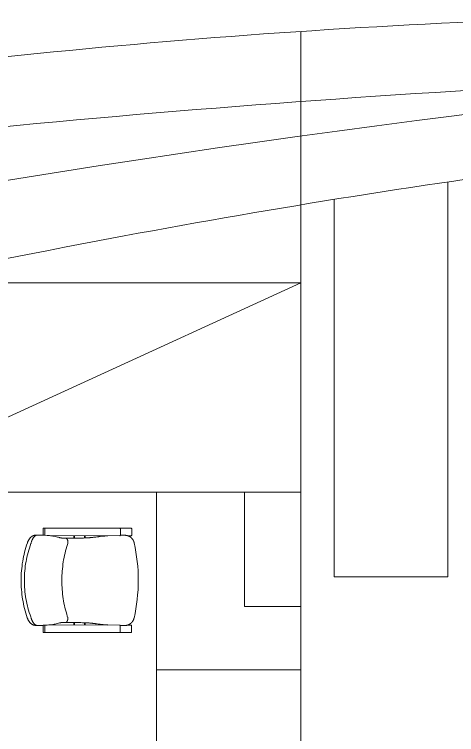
# Model space of a CAD drawing. Header units: inches. Extents: x -1413543 to -1222802, y -662286 to -549720.
# Drawn here: x -1389819 to -1387213, y -608905 to -604660 of the extents above; entities that cross this region are included whole.
import ezdxf

# ---------------------------------------------------------------- set-up
doc = ezdxf.new("R2010")
doc.units = ezdxf.units.IN
doc.header["$MEASUREMENT"] = 0
doc.linetypes.add('HIDDEN2', pattern=[4.7625, 3.175, -1.5875])
doc.layers.get('0').update_dxf_attribs({"color": 1, "lineweight": 20})

# ---------------------------------------------------------------- blocks, each defined once
blk = doc.blocks.new('SCHAIR')
at = {"color": 0}
for p, q in [((86190.1, -10565.1), (86177.9, -10567.4)), ((86202.5, -10563), (86190.1, -10565.1)), ((86215, -10561.1), (86202.5, -10563)), ((86227.5, -10559.5), (86215, -10561.1)), ((86240, -10558.2), (86227.5, -10559.5)), ((86252.6, -10557.1), (86240, -10558.2)), ((86265.1, -10556.3), (86252.6, -10557.1)), ((86277.7, -10555.8), (86265.1, -10556.3)), ((86289.2, -10555.5), (86277.7, -10555.8)), ((86300.8, -10555.5), (86289.2, -10555.5)), ((86313.4, -10555.7), (86300.8, -10555.5)), ((86326, -10556.1), (86313.4, -10555.7)), ((86338.5, -10556.9), (86326, -10556.1)), ((86351.1, -10557.8), (86338.5, -10556.9)), ((86363.6, -10559.1), (86351.1, -10557.8)), ((86376.1, -10560.6), (86363.6, -10559.1)), ((86388.6, -10562.4), (86376.1, -10560.6)), ((86400.8, -10564.4), (86388.6, -10562.4)), ((86413, -10566.6), (86400.8, -10564.4)), ((86072.4, -10602.1), (86070.8, -10603.4)), ((86074, -10600.9), (86072.4, -10602.1)), ((86075.7, -10599.8), (86074, -10600.9)), ((86077.4, -10598.7), (86075.7, -10599.8)), ((86079.2, -10597.5), (86077.4, -10598.7)), ((86081.1, -10596.4), (86079.2, -10597.5)), ((86083, -10595.4), (86081.1, -10596.4)), ((86084.9, -10594.4), (86083, -10595.4)), ((86086.9, -10593.5), (86084.9, -10594.4)), ((86088.8, -10592.6), (86086.9, -10593.5)), ((86090.8, -10591.8), (86088.8, -10592.6)), ((86092.9, -10591.1), (86090.8, -10591.8)), ((86105, -10586.9), (86092.9, -10591.1)), ((86117.2, -10583), (86105, -10586.9)), ((86109.5, -10605.1), (86121.1, -10601.1)), ((86129.4, -10579.3), (86117.2, -10583)), ((86121.1, -10601.1), (86132.7, -10597.4)), ((86141.7, -10575.9), (86129.4, -10579.3)), ((86132.7, -10597.4), (86144.5, -10593.9)), ((86153.7, -10572.8), (86141.7, -10575.9)), ((86144.5, -10593.9), (86156.3, -10590.7)), ((86165.8, -10570), (86153.7, -10572.8)), ((86156.3, -10590.7), (86168.1, -10587.8)), ((86177.9, -10567.4), (86165.8, -10570)), ((86168.1, -10587.8), (86180, -10585.1)), ((86180, -10585.1), (86192, -10582.6)), ((86192, -10582.6), (86204.1, -10580.5)), ((86204.1, -10580.5), (86216.2, -10578.6)), ((86216.2, -10578.6), (86228.3, -10576.9)), ((86228.3, -10576.9), (86240.5, -10575.5)), ((86240.5, -10575.5), (86252.7, -10574.4)), ((86252.7, -10574.4), (86264.9, -10573.6)), ((86264.9, -10573.6), (86277.1, -10573)), ((86277.1, -10573), (86289.4, -10572.7)), ((86289.4, -10572.7), (86289.5, -10572.7)), ((86289.5, -10572.7), (86289.6, -10572.7)), ((86289.6, -10572.7), (86301.8, -10572.7)), ((86301.8, -10572.7), (86314.1, -10572.9)), ((86314.1, -10572.9), (86326.3, -10573.4)), ((86326.3, -10573.4), (86338.5, -10574.2)), ((86338.5, -10574.2), (86350.7, -10575.2)), ((86350.7, -10575.2), (86362.9, -10576.5)), ((86362.9, -10576.5), (86375.1, -10578.1)), ((86375.1, -10578.1), (86387.2, -10580)), ((86387.2, -10580), (86399.2, -10582.1)), ((86399.2, -10582.1), (86411.2, -10584.4)), ((86411.2, -10584.4), (86423.2, -10587)), ((86425.2, -10569.1), (86413, -10566.6)), ((86423.2, -10587), (86435, -10589.9)), ((86437.3, -10571.8), (86425.2, -10569.1)), ((86435, -10589.9), (86446.9, -10593.1)), ((86449.7, -10574.9), (86437.3, -10571.8)), ((86446.9, -10593.1), (86458.6, -10596.5)), ((86462, -10578.2), (86449.7, -10574.9)), ((86458.6, -10596.5), (86470.3, -10600.1)), ((86474.3, -10581.8), (86462, -10578.2)), ((86470.3, -10600.1), (86481.9, -10604)), ((86486.5, -10585.6), (86474.3, -10581.8)), ((86488.6, -10586.3), (86486.5, -10585.6)), ((86490.6, -10587.1), (86488.6, -10586.3)), ((86492.6, -10587.9), (86490.6, -10587.1)), ((86494.6, -10588.8), (86492.6, -10587.9)), ((86496.5, -10589.7), (86494.6, -10588.8)), ((86498.5, -10590.7), (86496.5, -10589.7)), ((86500.4, -10591.7), (86498.5, -10590.7)), ((86502.2, -10592.8), (86500.4, -10591.7)), ((86504, -10593.9), (86502.2, -10592.8)), ((86505.7, -10595), (86504, -10593.9)), ((86507.3, -10596.1), (86505.7, -10595)), ((86508.9, -10597.4), (86507.3, -10596.1)), ((86510.5, -10598.6), (86508.9, -10597.4)), ((86512.1, -10599.9), (86510.5, -10598.6)), ((86512.8, -10600.6), (86512.1, -10599.9)), ((86513.6, -10601.3), (86512.8, -10600.6)), ((86514.3, -10602), (86513.6, -10601.3)), ((86515, -10602.7), (86514.3, -10602)), ((86516.2, -10604), (86515, -10602.7)), ((86054.1, -10631.5), (86054, -10632.3)), ((86054, -10632.3), (86054, -10633)), ((86054, -10633), (86054, -10634.4)), ((86054, -10634.4), (86054.1, -10642)), ((86054.2, -10630.7), (86054.1, -10631.5)), ((86054.3, -10629.9), (86054.2, -10630.7)), ((86054.2, -10640.6), (86054.3, -10640.3)), ((86054.2, -10640.8), (86054.2, -10640.6)), ((86054.4, -10629.1), (86054.3, -10629.9)), ((86054.3, -10640), (86054.4, -10639.7)), ((86054.3, -10640.3), (86054.3, -10640)), ((86054.5, -10628.3), (86054.4, -10629.1)), ((86054.4, -10639.7), (86054.5, -10639.4)), ((86054.7, -10627.6), (86054.5, -10628.3)), ((86054.5, -10639.1), (86054.6, -10638.8)), ((86054.5, -10639.4), (86054.5, -10639.1)), ((86054.6, -10638.8), (86054.7, -10638.5)), ((86054.8, -10626.8), (86054.7, -10627.6)), ((86054.7, -10638.5), (86054.8, -10638.2)), ((86055, -10626), (86054.8, -10626.8)), ((86054.8, -10638.2), (86054.9, -10637.9)), ((86054.9, -10637.9), (86055, -10637.4)), ((86055.2, -10625.2), (86055, -10626)), ((86055, -10637.4), (86055.2, -10637)), ((86055.5, -10624.5), (86055.2, -10625.2)), ((86055.2, -10637), (86055.4, -10636.5)), ((86055.4, -10636.5), (86055.6, -10636)), ((86055.7, -10623.7), (86055.5, -10624.5)), ((86055.6, -10636), (86055.8, -10635.7)), ((86056, -10622.9), (86055.7, -10623.7)), ((86055.8, -10635.7), (86056, -10635.3)), ((86056.3, -10622.2), (86056, -10622.9)), ((86056, -10635.3), (86056.2, -10634.9)), ((86056.2, -10634.9), (86056.4, -10634.5)), ((86056.6, -10621.4), (86056.3, -10622.2)), ((86056.4, -10634.5), (86056.6, -10634.1)), ((86056.9, -10620.7), (86056.6, -10621.4)), ((86056.6, -10634.1), (86056.8, -10633.7)), ((86056.8, -10633.7), (86057.1, -10633.4)), ((86057.3, -10619.8), (86056.9, -10620.7)), ((86057.1, -10633.4), (86057.3, -10633)), ((86057.7, -10619.1), (86057.3, -10619.8)), ((86057.3, -10633), (86057.8, -10632.4)), ((86058.1, -10618.3), (86057.7, -10619.1)), ((86057.8, -10632.4), (86058.2, -10631.7)), ((86058.6, -10617.5), (86058.1, -10618.3)), ((86058.2, -10631.7), (86058.7, -10631.1)), ((86059, -10616.7), (86058.6, -10617.5)), ((86058.7, -10631.1), (86059.2, -10630.5)), ((86059.5, -10616), (86059, -10616.7)), ((86059.2, -10630.5), (86059.7, -10629.9)), ((86059.9, -10615.2), (86059.5, -10616)), ((86059.7, -10629.9), (86060.2, -10629.3)), ((86060.4, -10614.5), (86059.9, -10615.2)), ((86060.2, -10629.3), (86060.8, -10628.7)), ((86060.9, -10613.8), (86060.4, -10614.5)), ((86060.8, -10628.7), (86061.3, -10628.1)), ((86061.5, -10613), (86060.9, -10613.8)), ((86061.3, -10628.1), (86061.9, -10627.6)), ((86062, -10612.3), (86061.5, -10613)), ((86061.9, -10627.6), (86062.4, -10627)), ((86062.6, -10611.6), (86062, -10612.3)), ((86062.4, -10627), (86063.5, -10626)), ((86063.1, -10610.9), (86062.6, -10611.6)), ((86063.7, -10610.3), (86063.1, -10610.9)), ((86063.5, -10626), (86064.7, -10625)), ((86064.9, -10608.9), (86063.7, -10610.3)), ((86064.7, -10625), (86066, -10623.9)), ((86065.6, -10608.2), (86064.9, -10608.9)), ((86066.3, -10607.5), (86065.6, -10608.2)), ((86066, -10623.9), (86066.7, -10623.4)), ((86067, -10606.8), (86066.3, -10607.5)), ((86066.7, -10623.4), (86068.3, -10622.2)), ((86067.7, -10606.1), (86067, -10606.8)), ((86069.2, -10604.7), (86067.7, -10606.1)), ((86068.3, -10622.2), (86069.9, -10621.1)), ((86070.8, -10603.4), (86069.2, -10604.7)), ((86069.9, -10621.1), (86071.6, -10620)), ((86071.6, -10620), (86073.3, -10619)), ((86073.3, -10619), (86075.1, -10618)), ((86075.1, -10618), (86077, -10617)), ((86077, -10617), (86078.9, -10616)), ((86078.9, -10616), (86080.9, -10615.1)), ((86080.9, -10615.1), (86082.9, -10614.2)), ((86082.9, -10614.2), (86085, -10613.4)), ((86085, -10613.4), (86087.1, -10612.6)), ((86087.1, -10612.6), (86089.2, -10611.8)), ((86089.2, -10611.8), (86091.4, -10611.1)), ((86091.4, -10611.1), (86093.6, -10610.5)), ((86093.6, -10610.5), (86095.8, -10609.8)), ((86095.8, -10609.8), (86098, -10609.3)), ((86098, -10609.3), (86109.5, -10605.1)), ((86481.9, -10604), (86484.1, -10604.5)), ((86484.1, -10604.5), (86486.3, -10605)), ((86486.3, -10605), (86488.6, -10605.6)), ((86488.6, -10605.6), (86490.7, -10606.3)), ((86490.7, -10606.3), (86492.9, -10607)), ((86492.9, -10607), (86495, -10607.7)), ((86495, -10607.7), (86497.1, -10608.5)), ((86497.1, -10608.5), (86499.2, -10609.3)), ((86499.2, -10609.3), (86501.1, -10610.2)), ((86501.1, -10610.2), (86503.1, -10611.1)), ((86503.1, -10611.1), (86505, -10612)), ((86505, -10612), (86506.8, -10613)), ((86506.8, -10613), (86508.6, -10614)), ((86508.6, -10614), (86510.3, -10615)), ((86510.3, -10615), (86512, -10616.1)), ((86512, -10616.1), (86513.5, -10617.2)), ((86513.5, -10617.2), (86514.3, -10617.8)), ((86514.3, -10617.8), (86515.6, -10618.7)), ((86515.6, -10618.7), (86516.8, -10619.7)), ((86516.8, -10604.7), (86516.2, -10604)), ((86517.4, -10605.4), (86516.8, -10604.7)), ((86516.8, -10619.7), (86518, -10620.7)), ((86518, -10606), (86517.4, -10605.4)), ((86518.5, -10606.7), (86518, -10606)), ((86518, -10620.7), (86518.5, -10621.3)), ((86519.1, -10607.4), (86518.5, -10606.7)), ((86518.5, -10621.3), (86519.1, -10621.8)), ((86519.6, -10608.1), (86519.1, -10607.4)), ((86519.1, -10621.8), (86519.7, -10622.4)), ((86520.1, -10608.9), (86519.6, -10608.1)), ((86519.7, -10622.4), (86520.2, -10622.9)), ((86520.6, -10609.6), (86520.1, -10608.9)), ((86520.2, -10622.9), (86520.8, -10623.5)), ((86521.1, -10610.3), (86520.6, -10609.6)), ((86520.8, -10623.5), (86521.3, -10624.1)), ((86521.6, -10611.1), (86521.1, -10610.3)), ((86521.3, -10624.1), (86521.8, -10624.7)), ((86522, -10611.9), (86521.6, -10611.1)), ((86521.8, -10624.7), (86522.3, -10625.3)), ((86522.4, -10612.6), (86522, -10611.9)), ((86522.3, -10625.3), (86522.8, -10625.9)), ((86522.9, -10613.4), (86522.4, -10612.6)), ((86522.8, -10625.9), (86523.2, -10626.5)), ((86523.3, -10614.2), (86522.9, -10613.4)), ((86523.2, -10626.5), (86523.5, -10626.9)), ((86523.6, -10615), (86523.3, -10614.2)), ((86523.5, -10626.9), (86523.7, -10627.3)), ((86523.9, -10615.7), (86523.6, -10615)), ((86523.7, -10627.3), (86524, -10627.7)), ((86524.2, -10616.4), (86523.9, -10615.7)), ((86524, -10627.7), (86524.2, -10628.1)), ((86524.5, -10617.2), (86524.2, -10616.4)), ((86524.2, -10628.1), (86524.4, -10628.4)), ((86524.4, -10628.4), (86524.6, -10628.8)), ((86524.8, -10618), (86524.5, -10617.2)), ((86524.6, -10628.8), (86524.8, -10629.2)), ((86525.1, -10618.7), (86524.8, -10618)), ((86524.8, -10629.2), (86525, -10629.6)), ((86525, -10629.6), (86525.2, -10630)), ((86525.3, -10619.5), (86525.1, -10618.7)), ((86525.2, -10630), (86525.4, -10630.5)), ((86525.5, -10620.3), (86525.3, -10619.5)), ((86525.4, -10630.5), (86525.6, -10630.9)), ((86525.7, -10621.1), (86525.5, -10620.3)), ((86525.6, -10630.9), (86525.8, -10631.4)), ((86525.9, -10621.8), (86525.7, -10621.1)), ((86525.8, -10631.4), (86525.9, -10631.7)), ((86526.1, -10622.6), (86525.9, -10621.8)), ((86525.9, -10631.7), (86526, -10632)), ((86526, -10632), (86526.1, -10632.3)), ((86526.2, -10623.4), (86526.1, -10622.6)), ((86526.1, -10632.3), (86526.2, -10632.6)), ((86526.3, -10624.2), (86526.2, -10623.4)), ((86526.2, -10632.6), (86526.3, -10632.9)), ((86526.4, -10624.9), (86526.3, -10624.2)), ((86526.3, -10632.9), (86526.3, -10633.2)), ((86526.3, -10633.2), (86526.4, -10633.4)), ((86526.5, -10625.7), (86526.4, -10624.9)), ((86526.4, -10633.4), (86526.5, -10633.7)), ((86526.6, -10626.5), (86526.5, -10625.7)), ((86526.5, -10633.7), (86526.5, -10634)), ((86526.5, -10634), (86526.6, -10634.3)), ((86526.6, -10627.8), (86526.6, -10626.5)), ((86526.7, -10635.5), (86526.6, -10627.8)), ((86526.6, -10634.3), (86526.6, -10634.6)), ((86526.6, -10634.6), (86526.6, -10634.9)), ((86526.6, -10634.9), (86526.7, -10635.2)), ((86526.7, -10635.2), (86526.7, -10635.5)), ((86526.7, -10636.1), (86526.7, -10635.5)), ((86526.7, -10635.5), (86526.7, -10635.8)), ((86526.7, -10635.8), (86526.7, -10636.1)), ((86526.7, -10637), (86526.7, -10636.1)), ((86526.9, -10649.5), (86526.7, -10637)), ((86024, -11135.9), (86017.7, -10677.6)), ((86020.6, -10674.6), (86054, -10674.1)), ((86054.1, -10641.4), (86054.2, -10641.1)), ((86054.1, -10641.7), (86054.1, -10641.4)), ((86054.1, -10642), (86054.1, -10641.7)), ((86054.1, -10642), (86054.1, -10642.6)), ((86054.1, -10642.3), (86054.1, -10642)), ((86054.1, -10642.6), (86054.1, -10642.3)), ((86054.1, -10642.6), (86054.1, -10643.5)), ((86054.1, -10643.5), (86054.3, -10656)), ((86054.2, -10641.1), (86054.2, -10640.8)), ((86054.3, -10656), (86054.3, -10657)), ((86054.3, -10657), (86054.8, -10674.2)), ((86054.8, -10674.2), (86055, -10677.2)), ((86055, -10677.2), (86055.1, -10679)), ((86526.5, -10678.5), (86526.6, -10677.2)), ((86526.6, -10676.7), (86526.7, -10674.9)), ((86526.6, -10677.2), (86526.6, -10676.7)), ((86526.7, -10672.5), (86526.8, -10670.7)), ((86526.7, -10674), (86526.7, -10672.5)), ((86526.7, -10674.9), (86526.7, -10674)), ((86526.8, -10667.7), (86526.9, -10650.5)), ((86526.8, -10670.7), (86526.8, -10667.7)), ((86526.9, -10650.5), (86526.9, -10649.5)), ((86561.1, -10667.1), (86527.6, -10667.6)), ((86561.2, -10676), (86527.8, -10676.4)), ((86570.4, -11128.3), (86564.1, -10670)), ((86020.7, -10683.4), (86054.2, -10683)), ((86055.1, -10679), (86055.2, -10680.6)), ((86055.2, -10680.6), (86055.2, -10681.4)), ((86055.2, -10681.4), (86055.3, -10683.2)), ((86055.3, -10683.2), (86055.3, -10683.7)), ((86055.3, -10683.7), (86055.4, -10685)), ((86055.4, -10685), (86056.2, -10695)), ((86056.2, -10695), (86057.2, -10704.8)), ((86057.2, -10704.8), (86058.1, -10712.6)), ((86057.4, -10707.1), (86062.5, -11075.3)), ((86058.1, -10712.6), (86059, -10719)), ((86523.1, -10718.9), (86523.9, -10712.6)), ((86523.9, -10712.6), (86524.6, -10706.2)), ((86524.6, -10706.2), (86525.4, -10698.3)), ((86525.1, -10700.7), (86530.2, -11068.8)), ((86525.4, -10698.3), (86526.1, -10688.5)), ((86526.1, -10688.5), (86526.5, -10678.5)), ((86059, -10719), (86060, -10725.3)), ((86060, -10725.3), (86061.2, -10731.6)), ((86061.2, -10731.6), (86062.5, -10737.9)), ((86062.5, -10737.9), (86063.8, -10743.6)), ((86063.8, -10743.6), (86065.2, -10749.2)), ((86065.2, -10749.2), (86066.8, -10754.7)), ((86515.4, -10754.5), (86515.7, -10753.7)), ((86515.7, -10753.7), (86517.1, -10748.5)), ((86517.1, -10748.5), (86518.5, -10743)), ((86518.5, -10743), (86519.8, -10737.3)), ((86519.8, -10737.3), (86521, -10731.6)), ((86521, -10731.6), (86522.1, -10725.3)), ((86522.1, -10725.3), (86523.1, -10718.9)), ((86066.8, -10754.7), (86068.4, -10759.9)), ((86068.4, -10759.9), (86068.6, -10760.7)), ((86068.6, -10760.7), (86068.9, -10761.4)), ((86068.9, -10761.4), (86069.1, -10762.2)), ((86069.1, -10762.2), (86069.3, -10763)), ((86069.3, -10763), (86069.5, -10763.8)), ((86069.5, -10763.8), (86069.7, -10764.6)), ((86069.7, -10764.6), (86069.9, -10765.4)), ((86069.9, -10765.4), (86070, -10766.2)), ((86070, -10766.2), (86070.1, -10767)), ((86070.1, -10767), (86070.3, -10767.8)), ((86070.3, -10767.8), (86070.4, -10768.6)), ((86070.4, -10768.6), (86070.5, -10769.5)), ((86070.5, -10769.5), (86070.5, -10770.3)), ((86070.5, -10770.3), (86070.6, -10771.1)), ((86070.6, -10771.1), (86070.6, -10771.9)), ((86070.6, -10771.9), (86070.7, -10772.7)), ((86070.7, -10772.7), (86071.7, -10845.8)), ((86070.9, -10790), (86070.9, -10789.5)), ((86071, -10790.6), (86070.9, -10790)), ((86071.1, -10790.9), (86071, -10790.6)), ((86071.2, -10791.4), (86071.1, -10790.9)), ((86071.3, -10791.8), (86071.2, -10791.4)), ((86138.3, -10790.4), (86127, -10793.6)), ((86149.7, -10787.4), (86138.3, -10790.4)), ((86161.2, -10784.7), (86149.7, -10787.4)), ((86172.8, -10782.1), (86161.2, -10784.7)), ((86184.4, -10779.8), (86172.8, -10782.1)), ((86196.1, -10777.7), (86184.4, -10779.8)), ((86207.9, -10775.8), (86196.1, -10777.7)), ((86219.7, -10774.2), (86207.9, -10775.8)), ((86231.6, -10772.8), (86219.7, -10774.2)), ((86243.5, -10771.6), (86231.6, -10772.8)), ((86255.4, -10770.6), (86243.5, -10771.6)), ((86267.3, -10769.8), (86255.4, -10770.6)), ((86279.2, -10769.3), (86267.3, -10769.8)), ((86291.2, -10769), (86279.2, -10769.3)), ((86292.2, -10769), (86291.2, -10769)), ((86293.2, -10769), (86292.2, -10769)), ((86305.2, -10769), (86293.2, -10769)), ((86317.1, -10769.2), (86305.2, -10769)), ((86329.1, -10769.6), (86317.1, -10769.2)), ((86341, -10770.2), (86329.1, -10769.6)), ((86352.9, -10771.1), (86341, -10770.2)), ((86364.8, -10772.2), (86352.9, -10771.1)), ((86376.7, -10773.5), (86364.8, -10772.2)), ((86388.5, -10775.1), (86376.7, -10773.5)), ((86400.2, -10776.8), (86388.5, -10775.1)), ((86411.9, -10778.8), (86400.2, -10776.8)), ((86423.6, -10781), (86411.9, -10778.8)), ((86435.2, -10783.5), (86423.6, -10781)), ((86446.6, -10786.1), (86435.2, -10783.5)), ((86458, -10789), (86446.6, -10786.1)), ((86469.3, -10792.1), (86458, -10789)), ((86510.3, -10791.3), (86510, -10791.6)), ((86510.6, -10791), (86510.3, -10791.3)), ((86510.9, -10790.7), (86510.6, -10791)), ((86511.2, -10790.4), (86510.9, -10790.7)), ((86511.4, -10790.1), (86511.2, -10790.4)), ((86511.6, -10789.8), (86511.4, -10790.1)), ((86511.8, -10789.5), (86511.6, -10789.8)), ((86512, -10789.2), (86511.8, -10789.5)), ((86512.2, -10788.9), (86512, -10789.2)), ((86512.4, -10788.6), (86512.2, -10788.9)), ((86512.6, -10788.3), (86512.4, -10788.6)), ((86512.8, -10787.9), (86512.6, -10788.3)), ((86512.9, -10787.6), (86512.8, -10787.9)), ((86513.1, -10787.3), (86512.9, -10787.6)), ((86513.2, -10787), (86513.1, -10787.3)), ((86513.3, -10786.7), (86513.2, -10787)), ((86513.5, -10786.3), (86513.3, -10786.7)), ((86513.6, -10786), (86513.5, -10786.3)), ((86513.7, -10785.7), (86513.6, -10786)), ((86513.8, -10784.8), (86513.7, -10785.3)), ((86513.7, -10785.3), (86513.7, -10785.7)), ((86513.8, -10764.2), (86513.9, -10763.3)), ((86513.8, -10765), (86513.8, -10764.2)), ((86513.8, -10765.8), (86513.8, -10765)), ((86513.8, -10766.6), (86513.8, -10765.8)), ((86514.8, -10839.7), (86513.8, -10766.6)), ((86513.9, -10784.5), (86513.8, -10784.8)), ((86513.9, -10762.5), (86514, -10761.7)), ((86513.9, -10763.3), (86513.9, -10762.5)), ((86514, -10783.4), (86513.9, -10783.9)), ((86513.9, -10783.9), (86513.9, -10784.5)), ((86514, -10761.7), (86514.1, -10760.9)), ((86514.1, -10760.9), (86514.2, -10760.1)), ((86514.2, -10760.1), (86514.3, -10759.3)), ((86514.3, -10759.3), (86514.5, -10758.5)), ((86514.5, -10758.5), (86514.6, -10757.7)), ((86514.6, -10757.7), (86514.8, -10756.9)), ((86514.8, -10756.9), (86515, -10756.1)), ((86515, -10756.1), (86515.2, -10755.3)), ((86515.2, -10755.3), (86515.4, -10754.5)), ((86071.4, -10792.1), (86071.3, -10791.8)), ((86071.5, -10792.4), (86071.4, -10792.1)), ((86071.6, -10792.8), (86071.5, -10792.4)), ((86071.7, -10793.1), (86071.6, -10792.8)), ((86071.9, -10793.4), (86071.7, -10793.1)), ((86072, -10793.7), (86071.9, -10793.4)), ((86072.2, -10794), (86072, -10793.7)), ((86072.4, -10794.3), (86072.2, -10794)), ((86072.6, -10794.6), (86072.4, -10794.3)), ((86072.8, -10794.9), (86072.6, -10794.6)), ((86073, -10795.2), (86072.8, -10794.9)), ((86073.2, -10795.5), (86073, -10795.2)), ((86073.4, -10795.8), (86073.2, -10795.5)), ((86073.7, -10796.1), (86073.4, -10795.8)), ((86073.9, -10796.4), (86073.7, -10796.1)), ((86074.2, -10796.7), (86073.9, -10796.4)), ((86074.5, -10797), (86074.2, -10796.7)), ((86074.8, -10797.3), (86074.5, -10797)), ((86075.1, -10797.6), (86074.8, -10797.3)), ((86075.4, -10797.8), (86075.1, -10797.6)), ((86075.7, -10798.1), (86075.4, -10797.8)), ((86076, -10798.4), (86075.7, -10798.1)), ((86076.4, -10798.6), (86076, -10798.4)), ((86076.7, -10798.9), (86076.4, -10798.6)), ((86077, -10799.1), (86076.7, -10798.9)), ((86077.4, -10799.3), (86077, -10799.1)), ((86077.7, -10799.5), (86077.4, -10799.3)), ((86078.1, -10799.8), (86077.7, -10799.5)), ((86078.4, -10800), (86078.1, -10799.8)), ((86078.8, -10800.2), (86078.4, -10800)), ((86079.2, -10800.4), (86078.8, -10800.2)), ((86079.6, -10800.6), (86079.2, -10800.4)), ((86080, -10800.8), (86079.6, -10800.6)), ((86080.4, -10801), (86080, -10800.8)), ((86080.9, -10801.2), (86080.4, -10801)), ((86081.3, -10801.3), (86080.9, -10801.2)), ((86081.7, -10801.5), (86081.3, -10801.3)), ((86082.2, -10801.7), (86081.7, -10801.5)), ((86082.6, -10801.8), (86082.2, -10801.7)), ((86083.5, -10802.1), (86082.6, -10801.8)), ((86084.4, -10802.3), (86083.5, -10802.1)), ((86085.3, -10802.6), (86084.4, -10802.3)), ((86086.3, -10802.8), (86085.3, -10802.6)), ((86087.2, -10802.9), (86086.3, -10802.8)), ((86088.2, -10803.1), (86087.2, -10802.9)), ((86089.2, -10803.2), (86088.2, -10803.1)), ((86090.2, -10803.3), (86089.2, -10803.2)), ((86091.2, -10803.3), (86090.2, -10803.3)), ((86092.2, -10803.3), (86091.2, -10803.3)), ((86093.2, -10803.3), (86092.2, -10803.3)), ((86094.2, -10803.3), (86093.2, -10803.3)), ((86094.9, -10803.2), (86094.2, -10803.3)), ((86095.6, -10803.1), (86094.9, -10803.2)), ((86096.3, -10803.1), (86095.6, -10803.1)), ((86096.8, -10803), (86096.3, -10803.1)), ((86097.3, -10802.9), (86096.8, -10803)), ((86097.8, -10802.8), (86097.3, -10802.9)), ((86098.3, -10802.7), (86097.8, -10802.8)), ((86098.8, -10802.5), (86098.3, -10802.7)), ((86099.3, -10802.4), (86098.8, -10802.5)), ((86099.8, -10802.3), (86099.3, -10802.4)), ((86100.3, -10802.1), (86099.8, -10802.3)), ((86104.7, -10800.6), (86100.3, -10802.1)), ((86115.8, -10797), (86104.7, -10800.6)), ((86127, -10793.6), (86115.8, -10797)), ((86480.5, -10795.4), (86469.3, -10792.1)), ((86485, -10796.8), (86480.5, -10795.4)), ((86485.4, -10796.9), (86485, -10796.8)), ((86485.9, -10797.1), (86485.4, -10796.9)), ((86486.4, -10797.2), (86485.9, -10797.1)), ((86486.9, -10797.3), (86486.4, -10797.2)), ((86487.4, -10797.4), (86486.9, -10797.3)), ((86487.9, -10797.5), (86487.4, -10797.4)), ((86488.4, -10797.6), (86487.9, -10797.5)), ((86488.9, -10797.6), (86488.4, -10797.6)), ((86489.6, -10797.7), (86488.9, -10797.6)), ((86490.4, -10797.8), (86489.6, -10797.7)), ((86491.1, -10797.8), (86490.4, -10797.8)), ((86492.1, -10797.8), (86491.1, -10797.8)), ((86493.1, -10797.8), (86492.1, -10797.8)), ((86494.1, -10797.7), (86493.1, -10797.8)), ((86495.1, -10797.7), (86494.1, -10797.7)), ((86496, -10797.6), (86495.1, -10797.7)), ((86497, -10797.4), (86496, -10797.6)), ((86498, -10797.3), (86497, -10797.4)), ((86499, -10797.1), (86498, -10797.3)), ((86499.9, -10796.8), (86499, -10797.1)), ((86500.8, -10796.6), (86499.9, -10796.8)), ((86501.7, -10796.3), (86500.8, -10796.6)), ((86502.6, -10796), (86501.7, -10796.3)), ((86503, -10795.9), (86502.6, -10796)), ((86503.5, -10795.7), (86503, -10795.9)), ((86503.9, -10795.5), (86503.5, -10795.7)), ((86504.3, -10795.3), (86503.9, -10795.5)), ((86504.7, -10795.1), (86504.3, -10795.3)), ((86505.2, -10794.9), (86504.7, -10795.1)), ((86505.6, -10794.7), (86505.2, -10794.9)), ((86506, -10794.5), (86505.6, -10794.7)), ((86506.4, -10794.3), (86506, -10794.5)), ((86506.7, -10794.1), (86506.4, -10794.3)), ((86507.1, -10793.8), (86506.7, -10794.1)), ((86507.4, -10793.6), (86507.1, -10793.8)), ((86507.8, -10793.4), (86507.4, -10793.6)), ((86508.1, -10793.1), (86507.8, -10793.4)), ((86508.4, -10792.9), (86508.1, -10793.1)), ((86508.8, -10792.6), (86508.4, -10792.9)), ((86509.1, -10792.4), (86508.8, -10792.6)), ((86509.4, -10792.1), (86509.1, -10792.4)), ((86509.7, -10791.8), (86509.4, -10792.1)), ((86510, -10791.6), (86509.7, -10791.8)), ((86526.9, -10828.7), (86514.6, -10828.9)), ((86059.2, -10835.2), (86071.5, -10835)), ((86059.2, -10838.1), (86071.6, -10838)), ((86071.7, -10845.8), (86072, -10869.9)), ((86527, -10831.7), (86514.7, -10831.8)), ((86515.1, -10863.7), (86514.8, -10839.7)), ((86515.1, -10863.9), (86515.1, -10863.7)), ((86515.1, -10865), (86515.1, -10863.9)), ((86515.4, -10875.1), (86515.1, -10865)), ((86060, -10891.3), (86071.9, -10891.1)), ((86060, -10894.2), (86071.8, -10894.1)), ((86071.5, -10903.6), (86071.4, -10904.8)), ((86071.6, -10899.8), (86071.5, -10903.6)), ((86071.7, -10898.7), (86071.6, -10899.8)), ((86071.8, -10894.9), (86071.7, -10898.7)), ((86071.9, -10889.9), (86071.8, -10894.1)), ((86071.8, -10894.1), (86071.8, -10894.9)), ((86072, -10885.8), (86071.9, -10889.3)), ((86071.9, -10889.3), (86071.9, -10889.9)), ((86072, -10869.9), (86072, -10870.1)), ((86072, -10870.1), (86072, -10871.1)), ((86072, -10871.1), (86072, -10881.3)), ((86072, -10881.3), (86072, -10885.7)), ((86072, -10885.7), (86072, -10885.8)), ((86515.5, -10879.6), (86515.4, -10875.1)), ((86515.5, -10879.7), (86515.5, -10879.6)), ((86515.7, -10883.2), (86515.5, -10879.7)), ((86515.7, -10883.8), (86515.7, -10883.2)), ((86515.9, -10887.9), (86515.7, -10883.8)), ((86527.7, -10884.8), (86515.8, -10885)), ((86527.7, -10887.8), (86515.9, -10887.9)), ((86516, -10888.7), (86515.9, -10887.9)), ((86516.2, -10892.5), (86516, -10888.7)), ((86516.3, -10893.7), (86516.2, -10892.5)), ((86516.5, -10897.5), (86516.3, -10893.7)), ((86516.6, -10898.6), (86516.5, -10897.5)), ((86516.9, -10902.4), (86516.6, -10898.6)), ((86517, -10903.6), (86516.9, -10902.4)), ((86517.3, -10907.3), (86517, -10903.6)), ((86068.4, -10942.2), (86068.1, -10944.4)), ((86068.7, -10939.4), (86068.4, -10942.2)), ((86068.9, -10937.5), (86068.7, -10939.4)), ((86069.2, -10934.5), (86068.9, -10937.5)), ((86069.4, -10932.7), (86069.2, -10934.5)), ((86069.7, -10929.5), (86069.4, -10932.7)), ((86069.8, -10927.9), (86069.7, -10929.5)), ((86070.1, -10924.6), (86069.8, -10927.9)), ((86070.3, -10923.1), (86070.1, -10924.6)), ((86070.5, -10919.6), (86070.3, -10923.1)), ((86070.6, -10918.3), (86070.5, -10919.6)), ((86070.9, -10914.7), (86070.6, -10918.3)), ((86071.2, -10909.7), (86070.9, -10913.4)), ((86070.9, -10913.4), (86070.9, -10914.7)), ((86071.4, -10904.8), (86071.2, -10908.6)), ((86071.2, -10908.6), (86071.2, -10909.7)), ((86517.5, -10908.5), (86517.3, -10907.3)), ((86517.8, -10912.1), (86517.5, -10908.5)), ((86517.9, -10913.5), (86517.8, -10912.1)), ((86518.3, -10916.9), (86517.9, -10913.5)), ((86518.5, -10918.4), (86518.3, -10916.9)), ((86518.8, -10921.7), (86518.5, -10918.4)), ((86519, -10923.3), (86518.8, -10921.7)), ((86519.4, -10926.5), (86519, -10923.3)), ((86519.6, -10928.3), (86519.4, -10926.5)), ((86520, -10931.2), (86519.6, -10928.3)), ((86520.3, -10933.2), (86520, -10931.2)), ((86520.7, -10936), (86520.3, -10933.2)), ((86521, -10938.1), (86520.7, -10936)), ((86521.3, -10940.5), (86521, -10938.1)), ((86521.7, -10942.8), (86521.3, -10940.5)), ((86064.3, -10979.2), (86064.1, -10981.1)), ((86064.8, -10973.1), (86064.3, -10979.2)), ((86065.1, -10971.1), (86064.8, -10973.1)), ((86065.7, -10965.2), (86065.1, -10971.1)), ((86065.9, -10963), (86065.7, -10965.2)), ((86066.6, -10957.2), (86065.9, -10963)), ((86066.9, -10954.9), (86066.6, -10957.2)), ((86067.6, -10949.1), (86066.9, -10954.9)), ((86067.9, -10946.8), (86067.6, -10949.1)), ((86068.1, -10944.4), (86067.9, -10946.8)), ((86522.6, -10948.6), (86521.7, -10942.8)), ((86522.9, -10950.9), (86522.6, -10948.6)), ((86523.7, -10956.7), (86522.9, -10950.9)), ((86524, -10958.9), (86523.7, -10956.7)), ((86524.8, -10964.7), (86524, -10958.9)), ((86525.1, -10966.8), (86524.8, -10964.7)), ((86525.8, -10972.8), (86525.1, -10966.8)), ((86526.1, -10974.7), (86525.8, -10972.8)), ((86526.8, -10981.2), (86526.1, -10974.7)), ((86528.9, -10975.9), (86526.2, -10975.9)), ((86529, -10978.8), (86526.6, -10978.8)), ((86061.2, -10982.3), (86064, -10982.3)), ((86061.3, -10985.3), (86063.7, -10985.2)), ((86061.5, -11000), (86062.5, -11000)), ((86061.5, -11003), (86062.3, -11003)), ((86061.7, -11012.9), (86061.8, -11011.5)), ((86062.2, -11005.1), (86061.8, -11011.5)), ((86062.3, -11003), (86062.2, -11005.1)), ((86062.7, -10997.1), (86062.3, -11003)), ((86062.9, -10995.6), (86062.7, -10997.1)), ((86063.4, -10989.1), (86062.9, -10995.6)), ((86063.5, -10987.6), (86063.4, -10989.1)), ((86064.1, -10981.1), (86063.5, -10987.6)), ((86527, -10982.7), (86526.8, -10981.2)), ((86527.7, -10989.2), (86527, -10982.7)), ((86527.9, -10990.7), (86527.7, -10989.2)), ((86528.4, -10996.5), (86527.9, -10990.7)), ((86529.2, -10993.6), (86528.1, -10993.6)), ((86529.2, -10996.5), (86528.4, -10996.5)), ((86528.6, -10998.7), (86528.4, -10996.5)), ((86529.2, -11005), (86528.6, -10998.7)), ((86529.4, -11006.5), (86529.2, -11005)), ((86059.6, -11078.3), (86026.1, -11078.8)), ((86060.1, -11078.7), (86060.2, -11082)), ((86060.2, -11082), (86060.4, -11101.2)), ((86062.5, -11075.3), (86062.5, -11075.3)), ((86530.2, -11068.8), (86530.2, -11068.9)), ((86532.7, -11072.2), (86532.7, -11071.7)), ((86532.8, -11075.5), (86532.7, -11072.2)), ((86533, -11094.7), (86532.8, -11075.5)), ((86533.2, -11071.8), (86566.7, -11071.3)), ((86060.4, -11101.2), (86060.5, -11103.3)), ((86060.5, -11103.3), (86060.5, -11104.3)), ((86060.5, -11104.3), (86060.6, -11105.3)), ((86060.6, -11105.3), (86060.7, -11106.3)), ((86060.7, -11106.3), (86060.8, -11107.3)), ((86060.8, -11107.3), (86060.9, -11108.3)), ((86060.9, -11108.3), (86061.1, -11109.3)), ((86061.1, -11109.3), (86061.2, -11110.3)), ((86061.2, -11110.3), (86061.4, -11111.3)), ((86061.4, -11111.3), (86061.6, -11112.3)), ((86061.6, -11112.3), (86061.9, -11113.3)), ((86061.9, -11113.3), (86062.1, -11114.3)), ((86062.1, -11114.3), (86062.4, -11115.2)), ((86062.4, -11115.2), (86062.7, -11116.2)), ((86062.7, -11116.2), (86063, -11117.2)), ((86063, -11117.2), (86063.3, -11118.1)), ((86063.1, -11117.5), (86063.4, -11135.3)), ((86063.3, -11118.1), (86063.7, -11119.1)), ((86063.7, -11119.1), (86064.1, -11120)), ((86064.1, -11120), (86064.5, -11121)), ((86064.5, -11121), (86064.9, -11121.9)), ((86064.9, -11121.9), (86065.3, -11122.9)), ((86065.3, -11122.9), (86065.8, -11123.8)), ((86065.8, -11123.8), (86066.2, -11124.7)), ((86066.2, -11124.7), (86066.7, -11125.6)), ((86066.7, -11125.6), (86067.3, -11126.5)), ((86067.3, -11126.5), (86067.8, -11127.4)), ((86067.8, -11127.4), (86068.3, -11128.3)), ((86068.3, -11128.3), (86068.9, -11129.1)), ((86068.9, -11129.1), (86069.5, -11130)), ((86069.5, -11130), (86070.1, -11130.8)), ((86070.1, -11130.8), (86070.7, -11131.6)), ((86518.2, -11131.6), (86519, -11130.9)), ((86519, -11130.9), (86519.7, -11130.1)), ((86519.7, -11130.1), (86520.4, -11129.4)), ((86520.4, -11129.4), (86521, -11128.6)), ((86521, -11128.6), (86521.7, -11127.8)), ((86521.7, -11127.8), (86522.3, -11127)), ((86522.3, -11127), (86523, -11126.2)), ((86523, -11126.2), (86523.6, -11125.4)), ((86523.6, -11125.4), (86524.2, -11124.5)), ((86524.2, -11124.5), (86524.8, -11123.7)), ((86524.8, -11123.7), (86525.3, -11122.8)), ((86525.3, -11122.8), (86525.9, -11121.9)), ((86525.9, -11121.9), (86526.4, -11121.1)), ((86526.4, -11121.1), (86526.9, -11120.2)), ((86526.9, -11120.2), (86527.4, -11119.2)), ((86527.4, -11119.2), (86527.9, -11118.3)), ((86527.9, -11118.3), (86528.3, -11117.4)), ((86528.3, -11117.4), (86528.7, -11116.5)), ((86528.7, -11116.5), (86529.2, -11115.5)), ((86529.2, -11115.5), (86529.6, -11114.6)), ((86529.6, -11114.6), (86529.9, -11113.6)), ((86529.9, -11113.6), (86530.3, -11112.6)), ((86530.3, -11112.6), (86530.6, -11111.7)), ((86530.6, -11111.7), (86530.9, -11110.7)), ((86530.8, -11111), (86531.1, -11128.9)), ((86530.9, -11110.7), (86531.2, -11109.7)), ((86531.2, -11109.7), (86531.5, -11108.8)), ((86531.5, -11108.8), (86531.7, -11107.8)), ((86531.7, -11107.8), (86531.9, -11106.8)), ((86531.9, -11106.8), (86532.1, -11105.8)), ((86532.1, -11105.8), (86532.3, -11104.8)), ((86532.3, -11104.8), (86532.5, -11103.8)), ((86532.5, -11103.8), (86532.6, -11102.8)), ((86532.6, -11102.8), (86532.8, -11101.8)), ((86532.8, -11101.8), (86532.9, -11100.8)), ((86532.9, -11099.8), (86533, -11098.8)), ((86532.9, -11100.8), (86532.9, -11099.8)), ((86533.1, -11096.8), (86533, -11094.7)), ((86533, -11097.8), (86533.1, -11096.8)), ((86533, -11098.8), (86533, -11097.8)), ((86060.4, -11138.3), (86027, -11138.8)), ((86070.7, -11131.6), (86071.4, -11132.5)), ((86071.4, -11132.5), (86072, -11133.3)), ((86072, -11133.3), (86072.7, -11134)), ((86072.7, -11134), (86073.4, -11134.8)), ((86073.4, -11134.8), (86074.1, -11135.5)), ((86074.1, -11135.5), (86074.8, -11136.3)), ((86074.8, -11136.3), (86075.5, -11137)), ((86075.5, -11137), (86076.2, -11137.7)), ((86076.2, -11137.7), (86077, -11138.4)), ((86077, -11138.4), (86077.8, -11139.1)), ((86077.8, -11139.1), (86078.5, -11139.7)), ((86078.5, -11139.7), (86079.3, -11140.4)), ((86079.3, -11140.4), (86080.1, -11141)), ((86080.1, -11141), (86081, -11141.6)), ((86081, -11141.6), (86081.8, -11142.2)), ((86081.8, -11142.2), (86082.6, -11142.8)), ((86082.6, -11142.8), (86083.5, -11143.3)), ((86083.5, -11143.3), (86084.4, -11143.9)), ((86084.4, -11143.9), (86085.2, -11144.4)), ((86085.2, -11144.4), (86086.1, -11144.9)), ((86086.1, -11144.9), (86087, -11145.4)), ((86087, -11145.4), (86087.9, -11145.8)), ((86087.9, -11145.8), (86088.7, -11146.3)), ((86088.7, -11146.3), (86089.6, -11146.7)), ((86089.6, -11146.7), (86090.6, -11147.1)), ((86090.6, -11147.1), (86091.5, -11147.5)), ((86091.5, -11147.5), (86092.4, -11147.8)), ((86092.4, -11147.8), (86093.4, -11148.2)), ((86093.4, -11148.2), (86094.3, -11148.5)), ((86094.3, -11148.5), (86095.3, -11148.9)), ((86095.3, -11148.9), (86096.3, -11149.2)), ((86096.3, -11149.2), (86097.3, -11149.4)), ((86097.3, -11149.4), (86098.3, -11149.7)), ((86098.3, -11149.7), (86099.3, -11149.9)), ((86099.3, -11149.9), (86100.4, -11150.1)), ((86100.4, -11150.1), (86124.7, -11154.9)), ((86124.7, -11154.9), (86149.2, -11159)), ((86149.2, -11159), (86173.7, -11162.4)), ((86173.7, -11162.4), (86198.4, -11165.2)), ((86198.4, -11165.2), (86223.1, -11167.3)), ((86223.1, -11167.3), (86247.9, -11168.7)), ((86247.9, -11168.7), (86272.8, -11169.4)), ((86297.8, -11169.4), (86322.7, -11168.7)), ((86322.7, -11168.7), (86347.5, -11167.3)), ((86347.5, -11167.3), (86372.2, -11165.2)), ((86372.2, -11165.2), (86396.9, -11162.5)), ((86396.9, -11162.5), (86421.5, -11159)), ((86421.5, -11159), (86445.9, -11154.9)), ((86445.9, -11154.9), (86470.3, -11150.1)), ((86470.3, -11150.1), (86494.5, -11144.7)), ((86494.5, -11144.7), (86495.5, -11144.5)), ((86495.5, -11144.5), (86496.5, -11144.2)), ((86496.5, -11144.2), (86497.5, -11143.9)), ((86497.5, -11143.9), (86498.5, -11143.6)), ((86498.5, -11143.6), (86499.5, -11143.3)), ((86499.5, -11143.3), (86500.4, -11142.9)), ((86500.4, -11142.9), (86501.4, -11142.6)), ((86501.4, -11142.6), (86502.4, -11142.2)), ((86502.4, -11142.2), (86503.3, -11141.8)), ((86503.3, -11141.8), (86504.2, -11141.4)), ((86504.2, -11141.4), (86505.1, -11140.9)), ((86505.1, -11140.9), (86506, -11140.5)), ((86506, -11140.5), (86506.8, -11140)), ((86506.8, -11140), (86507.7, -11139.6)), ((86507.7, -11139.6), (86508.6, -11139.1)), ((86508.6, -11139.1), (86509.4, -11138.6)), ((86509.4, -11138.6), (86510.3, -11138)), ((86510.3, -11138), (86511.1, -11137.4)), ((86511.1, -11137.4), (86512, -11136.9)), ((86512, -11136.9), (86512.8, -11136.3)), ((86512.8, -11136.3), (86513.6, -11135.6)), ((86513.6, -11135.6), (86514.4, -11135)), ((86514.4, -11135), (86515.2, -11134.4)), ((86515.2, -11134.4), (86516, -11133.7)), ((86516, -11133.7), (86516.8, -11133)), ((86516.8, -11133), (86517.5, -11132.3)), ((86517.5, -11132.3), (86518.2, -11131.6)), ((86534, -11131.8), (86567.5, -11131.3)), ((86272.8, -11169.4), (86297.6, -11169.4)), ((86297.6, -11169.4), (86297.7, -11169.4)), ((86297.7, -11169.4), (86297.8, -11169.4))]:
    blk.add_line(p, q, dxfattribs=at)
for centre, start, end in [((86020.6, -10677.5), 90.7906, 180.7906), ((86054.1, -10677), 75.1713, 90.7906), ((86527.8, -10679.4), 90.7906, 114.1845), ((86527.7, -10670.5), 90.7906, 106.4099), ((86561.1, -10670.1), 0.7906, 90.7906), ((86561.3, -10678.9), 0.7906, 90.7906), ((86020.7, -10686.4), 90.7906, 180.7906), ((86054.2, -10685.9), 67.3968, 90.7906), ((86026.1, -11075.8), 180.7906, 270.7906), ((86059.6, -11075.4), 270.7906, 0.7906), ((86533.2, -11068.8), 180.7906, 270.7906), ((86566.6, -11068.4), 270.7906, 0.7906), ((86534, -11128.9), 180.7906, 270.7906), ((86567.5, -11128.4), 270.7906, 0.7906), ((86026.9, -11135.8), 180.7906, 270.7906), ((86060.4, -11135.4), 270.7906, 0.7906)]:
    blk.add_arc(centre, 2.95, start, end, dxfattribs=at)

msp = doc.modelspace()

# ---------------------------------------------------------------- linework, layer by layer
at = {"color": 0, "ltscale": 30}
for points in [[(-1246087.8, -631375.7), (-1258069.7, -631995.4), (-1261635.9, -632536.7), (-1264864, -632947.2), (-1264990.8, -632947.2), (-1383634.8, -632947.2, -0.029943), (-1393912.3, -631926.8, -0.028919), (-1400689.8, -630435), (-1408333.9, -628282.6), (-1408333.9, -618760), (-1408333.9, -609013), (-1406183.8, -608394.6, -0.013344), (-1398638.5, -606440.6, -0.021418), (-1391487, -605110.6, -0.033683), (-1385390.7, -604660.4), (-1264990.8, -604660.4), (-1261635.9, -605071), (-1258069.7, -605612.3), (-1246087.8, -606231.9)], [(-1375829.6, -632947.2, -0.029736), (-1383553.8, -632593.5, -0.039201), (-1394682.4, -630527.3, -0.014051), (-1397979.2, -629543.3, -0.012109), (-1403856.1, -627448.9, 0.000344), (-1406231.9, -626538.6), (-1408006.4, -625860.1), (-1408006.4, -618760), (-1408006.4, -611241.3), (-1406231.9, -610562.8, 0.000344), (-1403856.1, -609652.6, -0.012109), (-1397979.2, -607558.1, -0.014051), (-1394682.4, -606574.2, -0.04816), (-1379649.9, -604660.4)], [(-1395200.7, -607324.7), (-1392792.2, -606742.1, -0.013097), (-1389173, -605966.4, -0.027803), (-1383736.5, -605259.2, -0.010857), (-1378021.9, -604961.5)], [(-1395200.7, -606020.4), (-1394169.8, -605855.6, -0.010631), (-1392617.2, -605641.2, -0.025769), (-1385098.1, -605015.1, -35.400211)]]:
    msp.add_lwpolyline(points, format="xyb", dxfattribs=at)
for points in [[(-1388130.5, -609751.2), (-1388130.5, -604760.6)], [(-1387265.2, -605648), (-1387265.2, -607975.6), (-1387933.8, -607975.6), (-1387933.8, -605750.9)], [(-1390572.9, -606242.9), (-1388130.5, -606242.9), (-1388130.5, -607476), (-1390824.2, -607476), (-1390824.2, -606295.7)], [(-1390824.2, -607476), (-1388130.5, -606242.9)], [(-1388980.7, -608523.1), (-1388130.5, -608523.1)]]:
    msp.add_lwpolyline(points, dxfattribs=at)
for points in [[(-1388130.5, -609751.2), (-1388980.7, -609751.2), (-1388980.7, -607476), (-1388130.5, -607476)], [(-1388130.5, -607476), (-1388462.2, -607476), (-1388462.2, -608149.8), (-1388130.5, -608149.8)]]:
    msp.add_lwpolyline(points, close=True, dxfattribs=at)

# ---------------------------------------------------------------- block references
at = {"color": 0, "linetype": 'HIDDEN2', "xscale": 1.124981770006449, "yscale": 1.124981770006449, "zscale": 1.124981770006449, "rotation": 89.11477817880358}
msp.add_blockref('SCHAIR', (-1403152.6, -704874.3), dxfattribs=at)

doc.saveas('drawing.dxf')
